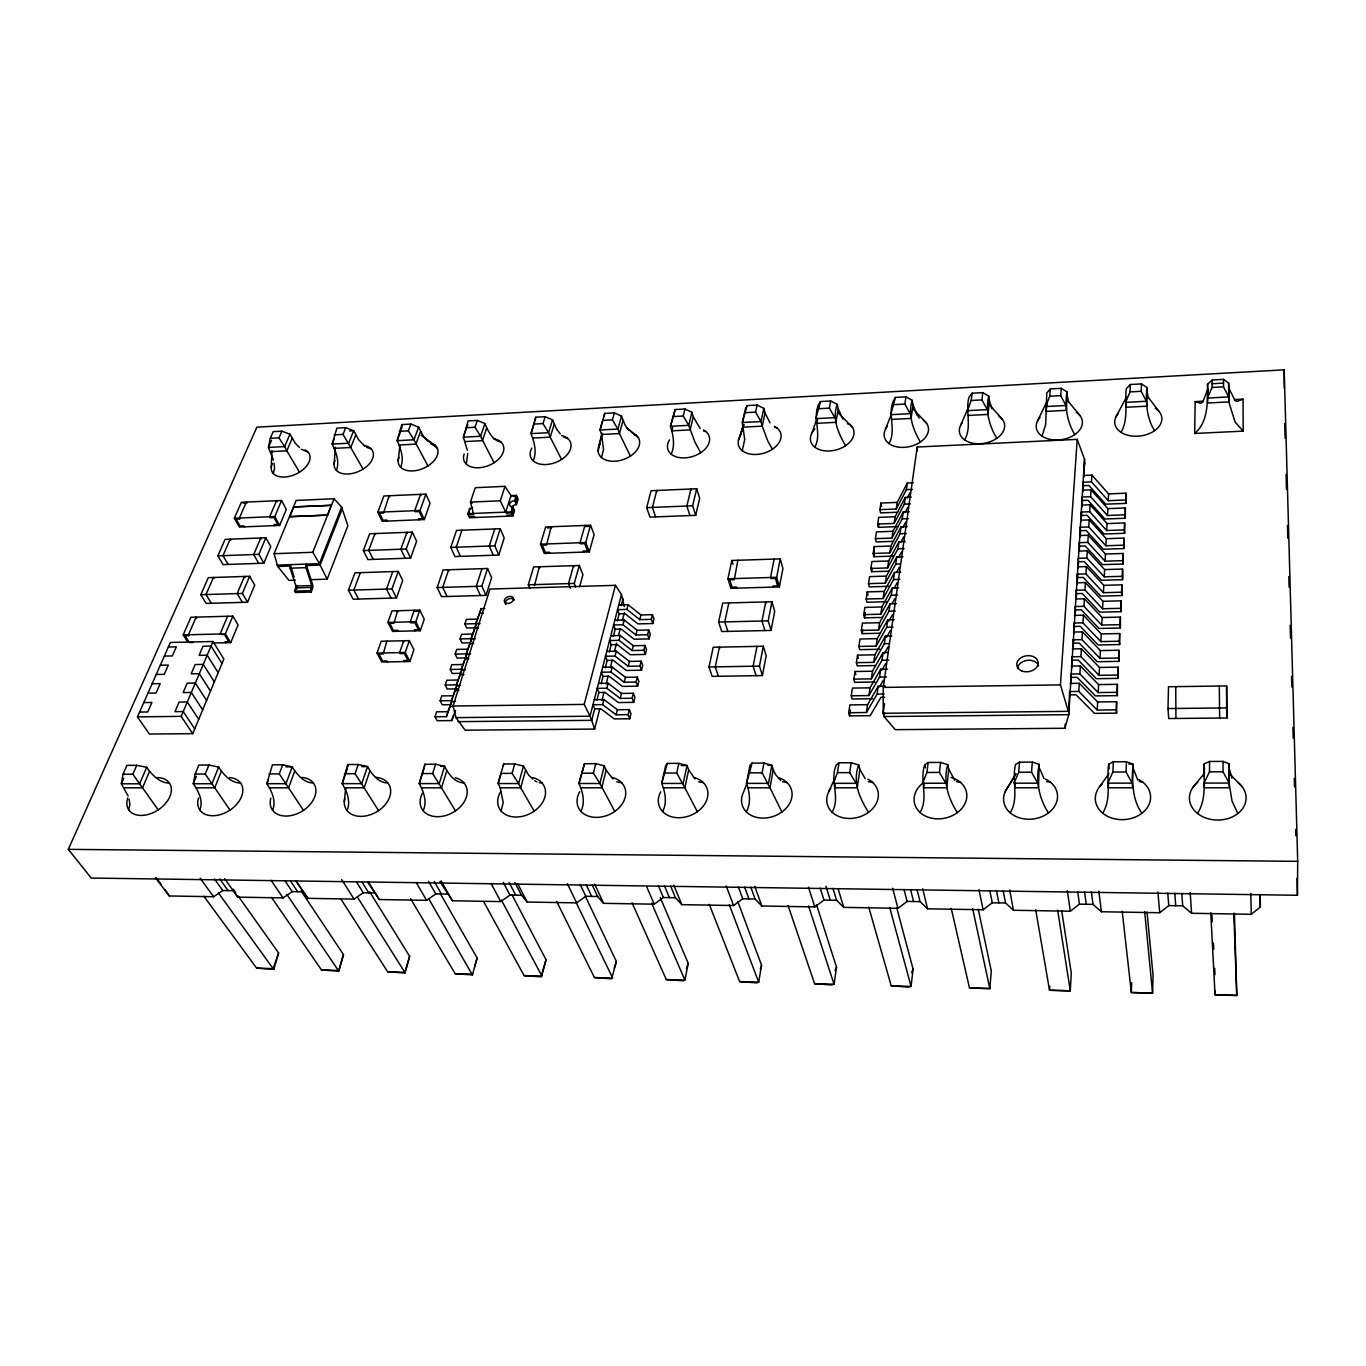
<?xml version="1.0" encoding="UTF-8"?>
<svg xmlns="http://www.w3.org/2000/svg" width="1366" height="1366" viewBox="0 0 1366 1366"><rect width="100%" height="100%" fill="white"/><g stroke="black" fill="none" stroke-linecap="round" stroke-linejoin="round"><path stroke-width="1.5" d="M1237.818 813.555L1232.03 801.057L1229.093 783.06L1223.031 771.807L1223.048 761.408L1209.576 761.46L1204.214 763.85C1203.395 780.225 1207.032 798.803 1197.487 813.419M1195.148 401.621L1200.492 403.26L1202.712 402.287L1207.749 389.19L1207.629 403.004L1228.802 401.911L1228.649 396.925L1223.526 386.851L1223.526 379.389L1212.12 380.021L1207.544 384.222C1207.476 400.716 1208.688 421.77 1194.687 433.466L1195.148 401.621L1203.463 401.194M1219.292 686.039L1219.65 718.055M1083.989 476.888L1084.536 459.266L1077.211 439.357L917.201 447.024L883.29 687.405L883.17 713.291L883.956 716.535L895.328 729.666L1064.934 728.266L1068.758 714.674L1069.595 691.538L1078.798 691.418L1097.24 710.064L1116.261 709.859L1116.585 713.154L1094.456 713.376L1076.032 694.799L1070.022 694.884M1215.057 990.828L1215.04 994.858L1236.776 995.455L1234.42 913.598M1223.048 761.408L1229.076 763.765L1229.093 783.06L1204.044 783.077L1209.508 771.841L1209.576 761.46M1223.526 379.389L1228.632 383.061L1228.649 396.925L1207.424 398.052L1212.069 387.466L1212.12 380.021M1297.444 895.276L1297.7 861.348L1284.211 369.844L256.876 427.182L68.3 849.345L91.266 878.048L1297.444 895.276L1296.983 878.27M1229.076 763.765L1229.263 787.789L1204.3 787.789L1204.334 782.957M1204.214 763.85L1204.419 773.361L1193.321 786.782M1167.998 708.544L1168.511 686.739L1226.617 685.937L1226.975 717.987L1168.715 718.533L1167.998 708.544L1226.617 707.912L1226.975 717.987M1131.697 982.598L1131.338 992.519L1152.58 993.116L1153.058 975.187L1147.047 912.147M424.724 766.394L424.792 764.277L435.566 764.243L444.616 766.326C448.355 773.788 454.724 782.872 463.945 782.838M1121.042 432.322C1128.692 419.089 1124.628 403.055 1126.284 388.644L1130.348 384.512L1141.498 383.897L1146.911 387.517C1145.647 402.082 1146.552 418.03 1154.56 430.683M1141.942 813.231C1131.594 798.973 1132.414 780.754 1132.892 764.072L1126.455 761.767L1113.341 761.801L1108.68 764.157C1106.187 780.208 1111.975 798.495 1102.635 813.094M1126.199 403.807L1126.045 407.256L1146.74 406.18L1146.911 387.517M271.271 467.274L271.954 450.643M1108.526 783.025L1108.304 787.789L1132.636 787.789L1132.175 783.128L1126.045 772.012L1126.455 761.767M1130.348 384.512L1130.006 391.905L1125.635 402.355L1146.398 401.262L1141.208 391.291L1141.498 383.897M1116.585 713.154L1116.62 701.731L1097.666 701.953L1079.294 683.307L1070.107 683.427M1117.371 695.635L1117.047 692.323L1098.162 692.579L1079.857 673.899L1070.722 674.053L1071.149 677.399L1077.108 677.314L1095.395 695.909L1117.371 695.635L1117.405 684.332L1098.588 684.588L1080.352 665.908L1071.234 666.062M1118.139 678.373L1117.815 675.043L1099.067 675.333L1080.916 656.636L1071.832 656.807L1072.242 660.171L1078.167 660.068L1096.317 678.697L1118.139 678.373L1118.173 667.154L1099.493 667.462L1081.394 648.765L1072.327 648.935M1118.908 661.349L1118.583 658.019L1099.972 658.344L1081.94 639.63L1072.925 639.817L1073.335 643.198L1079.208 643.079L1097.222 661.707L1118.908 661.349L1118.925 650.233L1100.381 650.575L1082.418 631.86L1073.42 632.048M1119.659 644.547L1119.335 641.217L1100.842 641.593L1082.948 622.862L1074 623.067L1074.41 626.448L1080.25 626.311L1098.127 644.974L1119.659 644.547L1119.676 633.551L1101.252 633.926L1083.426 615.195L1074.496 615.4M1120.393 628.001L1120.069 624.655L1101.713 625.065L1083.955 606.316L1075.059 606.538L1075.469 609.936L1081.257 609.799L1098.998 628.462L1120.393 628.001L1120.41 617.091L1102.106 617.517L1084.416 598.769L1075.537 598.991M1121.145 600.852L1120.803 608.314L1102.567 608.758L1084.946 590.01L1076.101 590.249L1076.51 593.647L1082.265 593.493L1099.886 612.173L1121.127 611.661L1121.145 600.852L1102.96 601.313L1085.389 582.548L1076.579 582.804M1121.862 584.836L1121.537 592.212L1103.421 592.69L1085.919 573.925L1077.142 574.181L1077.535 577.596L1083.255 577.425L1100.74 596.122L1121.845 595.559L1121.862 584.836L1103.813 585.348L1086.363 566.566L1077.62 566.839M1078.15 568.119L1078.559 561.75L1084.228 561.58L1101.594 580.277L1122.545 579.679L1122.562 569.059L1104.633 569.588L1087.319 550.805L1078.628 551.096M1079.294 550.31L1079.55 546.127L1085.202 545.939L1102.43 564.636L1123.245 564.004L1123.262 553.469L1105.453 554.033L1088.258 535.25L1079.618 535.557M1080.147 536.906L1080.54 530.708L1086.158 530.503L1103.25 549.217L1123.945 548.551L1123.962 538.102L1106.255 538.699L1089.197 519.917L1080.608 520.224M1124.645 522.939L1124.32 529.906L1106.682 530.52L1089.692 511.738L1081.138 512.062L1081.513 515.494L1087.08 515.289L1104.07 534.004L1124.628 533.286L1124.645 522.939L1107.058 523.571L1090.102 504.788L1081.582 505.113M1082.094 506.53L1082.487 500.485L1088.019 500.28L1104.872 518.995L1125.294 518.243L1125.311 507.964L1107.843 508.63L1091.007 489.848L1082.538 490.189M1083.05 491.64L1083.426 485.681L1088.924 485.459L1105.675 504.174L1125.96 503.388L1125.977 493.194L1108.611 493.894L1091.895 475.112L1083.494 475.47M1128.862 764.089L1132.892 764.072L1132.175 783.128L1107.792 783.145L1112.88 772.046L1113.341 761.801M1116.261 709.859L1116.62 701.731M1117.047 692.323L1117.405 684.332M1117.815 675.043L1118.173 667.154M1118.583 658.019L1118.925 650.233M1119.335 641.217L1119.676 633.551M1120.069 624.655L1120.41 617.091M1122.545 579.679L1122.562 569.059M1123.245 564.004L1123.262 553.469M1123.945 548.551L1123.962 538.102M1125.294 518.243L1125.311 507.964M1125.96 503.388L1125.977 493.194M1097.24 710.064L1097.666 701.953M1098.162 692.579L1098.588 684.588M1099.067 675.333L1099.493 667.462M1099.972 658.344L1100.381 650.575M1100.842 641.593L1101.252 633.926M1101.713 625.065L1102.106 617.517M1102.567 608.758L1102.96 601.313M1103.421 592.69L1103.813 585.348M1122.237 576.315L1104.257 576.828L1104.633 569.588M1122.954 560.641L1105.077 561.187L1105.453 554.033M1123.637 545.171L1105.879 545.751L1106.255 538.699M1106.682 530.52L1107.058 523.571M1125.003 514.845L1107.485 515.494L1107.843 508.63M1125.669 499.99L1108.253 500.673L1108.611 493.894M1204.453 768.58L1203.463 775.956M1078.798 691.418L1079.294 683.307M1079.857 673.899L1080.352 665.908M1080.916 656.636L1081.394 648.765M1081.94 639.63L1082.418 631.86M1082.948 622.862L1083.426 615.195M1083.955 606.316L1084.416 598.769M1084.946 590.01L1085.389 582.548M1085.919 573.925L1086.363 566.566M1104.257 576.828L1086.875 558.062L1087.319 550.805M1105.077 561.187L1087.831 542.404L1088.258 535.25M1105.879 545.751L1088.77 526.969L1089.197 519.917M1089.692 511.738L1090.102 504.788M1107.485 515.494L1090.597 496.712L1091.007 489.848M1108.253 500.673L1091.485 481.891L1091.895 475.112M1049.771 986.32L1049.515 990.248L1070.278 990.828L1071.285 973.121L1061.689 910.729M1084.536 459.266L1068.758 714.674L883.956 716.535L884.502 712.676M1070.79 683.034L1071.149 677.399M1071.781 667.581L1072.242 660.171M1072.976 648.662L1073.591 639.305M1073.949 633.636L1074.41 626.448M1075.127 615.246L1075.469 609.936M1076.169 598.889L1076.51 593.647M1077.091 584.494L1077.774 573.925M1081.121 521.624L1081.735 512.028M1064.934 728.266L1065.207 724.031M884.519 703.627L883.17 713.291L1068.314 711.345L1060.443 684.895L1077.211 439.357M1010.174 812.787C1019.309 798.188 1011.472 780.225 1015.57 764.465L1019.548 762.143L1032.337 762.091L1039.167 764.379C1035.599 781.062 1039.082 798.786 1048.507 812.924M1042.019 436.147L1045.656 424.484L1046.783 392.981L1050.334 388.917L1061.262 388.32L1066.966 391.871C1064.609 406.368 1067.017 422.026 1074.803 434.559M1015.177 783.094L1014.784 787.789L1038.484 787.789L1039.167 764.379M1037.375 421.291L1047.073 401.194L1046.236 411.388L1066.487 410.346L1066.966 391.871M334.107 464.167L335.387 447.331M1019.548 762.143L1018.712 772.251L1013.999 783.196L1037.767 783.179L1031.552 772.234L1032.337 762.091M1050.334 388.917L1049.737 396.242L1045.639 406.556L1065.941 405.497L1060.699 395.645L1061.262 388.32M344.3 801.688L345.718 787.584M398.172 460.991L399.879 445.675M920.035 812.48C928.948 797.846 919.198 780.276 924.799 764.755L928.146 762.467L940.593 762.433L947.799 764.687C942.779 781.352 948.226 798.581 957.395 812.599M964.669 439.903C972.148 426.738 965.147 411.149 968.972 397.216L972.08 393.22L982.752 392.64L988.728 396.14C985.347 410.551 989.172 425.919 996.77 438.349M924.167 783.145L923.604 787.806L946.723 787.789L948.772 769.246L947.799 764.687M968.135 415.452L987.96 414.427L989.445 400.938L988.728 396.14M928.146 762.467L926.951 772.456L922.579 783.264L945.75 783.247L939.449 772.422L940.593 762.433M972.08 393.22L971.209 400.477L967.35 410.671L987.225 409.629L981.932 399.897L982.752 392.64M896.796 907.98L913.069 969.092L911.071 986.389L908.27 987.106L891.213 985.825L868.725 907.041M816.492 904.651L836.521 967.145L834.063 984.237L831.723 984.971L814.614 983.691L788.097 905.692M878.27 686.193L867.564 704.668L849.891 704.89L848.679 712.711L866.42 712.523L877.126 694.082L878.27 686.193L885.236 686.091M880.694 669.255L870.04 687.832L852.469 688.071L851.274 695.806L868.896 695.567L879.567 677.041L880.694 669.255L887.61 669.135M883.085 652.555L872.464 671.218L855.014 671.509L853.835 679.124L871.354 678.851L881.975 660.239L883.085 652.555L888.242 652.453M885.441 636.078L874.872 654.826L857.524 655.151L856.38 662.664L873.762 662.356L884.348 643.659L885.441 636.078L891.844 635.941M887.763 619.84L877.245 638.656L860.017 639.015L858.873 646.442L876.152 646.084L886.705 627.301L887.763 619.84L894.132 619.686M890.069 603.806L879.567 622.708L862.458 623.101L861.331 630.426L878.509 630.033L889.01 611.183L890.069 603.806L896.386 603.635M892.322 587.995L881.89 606.965L864.866 607.392L863.756 614.615L880.814 614.205L891.281 595.269L892.322 587.995L898.606 587.824M894.559 572.405L884.161 591.427L867.256 591.905L866.164 599.025L883.119 598.581L893.535 579.577L894.559 572.405L900.809 572.2M896.762 557.004L886.397 576.111L869.613 576.606L868.52 583.641L885.373 583.162L895.755 564.09L896.762 557.004L902.96 556.799M898.948 541.824L888.617 560.982L871.918 561.511L870.859 568.461L887.61 567.932L897.94 548.808L898.948 541.824L905.112 541.602M901.099 526.832L890.803 546.041L874.223 546.622L873.164 553.469L889.795 552.923L900.109 533.73L901.099 526.832L907.212 526.61M893.518 541.329L876.169 541.926L875.435 538.665L891.981 538.084L902.243 518.841L903.216 512.028L909.295 511.806M897.564 526.61L878.406 527.327L877.689 524.066L894.115 523.451L904.343 504.156L905.299 497.429L911.344 497.19M897.547 512.25L880.609 512.899L879.909 509.638L896.233 509.006L906.409 489.643L907.365 483.018L913.376 482.761M832.116 812.172C840.79 797.488 829.23 780.345 836.282 765.045L839.014 762.791L851.155 762.74L858.719 764.977C852.316 781.625 859.59 798.359 868.571 812.309M866.42 712.523L867.564 704.668M868.896 695.567L870.04 687.832M871.354 678.851L872.464 671.218M873.762 662.356L874.872 654.826M876.152 646.084L877.245 638.656M878.509 630.033L879.567 622.708M880.814 614.205L881.89 606.965M883.119 598.581L884.161 591.427M885.373 583.162L886.397 576.111M887.61 567.932L888.617 560.982M889.795 552.923L890.803 546.041M891.981 538.084L892.971 531.306L903.216 512.028M894.115 523.451L895.106 516.758L905.299 497.429M896.233 509.006L897.206 502.398L907.365 483.018M888.976 443.574C897.342 429.18 885.458 411.132 895.464 397.438L905.931 396.857L912.164 400.306C907.792 414.632 912.966 429.709 920.394 442.055M835.189 784.75L834.711 787.806L857.25 787.806L859.914 769.485L858.719 764.977M891.708 419.413L911.105 418.406L913.051 405.036L912.164 400.306M839.014 762.791L837.478 772.661L833.431 783.333L856.038 783.316L849.686 772.627L851.155 762.74M895.464 397.438L890.752 414.701L910.2 413.676L904.855 404.063L905.931 396.857M875.435 538.665L876.477 531.903L892.971 531.306M877.689 524.066L878.714 517.39L895.106 516.758M879.909 509.638L880.916 503.047L897.206 502.398M884.741 697.258L880.95 697.309L870.193 715.682L849.515 715.886L850.42 710.013M880.131 633.243L862.117 633.636L862.68 629.982M882.436 617.415L864.541 617.842L865.361 612.429M889.181 571.159L871.61 571.705L872.14 568.222M893.313 556.082L873.899 556.713L874.223 546.622M878.406 527.327L878.919 523.981M737.742 901.372L761.579 965.25L758.693 982.137L756.781 982.871L739.655 981.608L709.278 904.377M169.401 783.077C159.617 783.094 151.899 774.812 146.708 767.299L136.72 765.319L126.901 765.353L123.025 774.215L121.352 783.811L128.131 796.036M1083.853 468.64L1084.894 462.715M535.096 420.848L535.728 417.211L545.154 416.698L552.53 419.891L556.662 429.248L560.265 433.825M814.836 447.177C822.742 432.749 810.516 415.452 820.488 401.553L830.716 400.989L837.204 404.387C831.894 418.611 838.348 433.432 845.605 445.692M781.898 812.002L769.997 787.806L773.258 769.707L771.824 765.267L763.935 763.065L752.085 763.099L749.934 765.336L746.502 783.384C749.763 792.331 751.112 803.225 746.331 811.882M817.517 419.977L816.885 423.306L835.89 422.316L838.263 409.066L837.204 404.387M748.005 787.806L769.997 787.806L762.126 772.815L763.935 763.065M820.488 401.553L815.758 418.645L834.797 417.654L829.401 408.127L830.716 400.989M767.846 765.267L771.824 765.267L768.546 783.367L746.502 783.384L752.085 763.099M762.399 675.572L766.189 655.748L763.304 646.238L713.223 647.262L709.005 666.984L712.181 676.375L762.399 675.572L759.462 666.096L763.304 646.238M771.056 630.426L774.71 611.336L771.927 601.757L722.716 603.072L718.636 622.059L721.709 631.536L771.056 630.426L768.221 620.864L771.927 601.757M779.388 586.919L782.923 568.512L780.242 558.882L731.852 560.47L727.924 578.774L730.895 588.319L779.388 586.919L776.656 577.306L780.242 558.882M240.57 783.008C230.922 783.042 223.495 774.59 218.645 767.077L208.878 765.045L198.838 765.097L195.167 774.061L193.289 783.76C198.446 791.034 203.585 801.108 199.812 810.021M299.444 447.467L295.21 443.13L289.951 434.2L281.857 431.178L273.166 431.656L270.246 438.315L268.453 447.433L273.439 460.069M757.003 646.374L753.11 666.198L756.081 675.675M774.146 559.087L770.526 577.494L770.851 578.569L775.444 578.433L777.561 585.894L772.985 586.031L773.293 587.09M660.256 897.53L688.242 963.389L684.912 980.088L683.427 980.822L666.284 979.576L632.031 902.704M728.829 602.901L724.8 621.906L727.839 631.399M737.862 560.282L734.31 579.662L729.768 579.799L732.074 587.209L736.598 587.09L736.923 588.148M364.551 445.965L358.66 439.75L353.674 430.717L345.752 427.66L336.873 428.156L332.143 444.087C336.053 451.958 339.844 461.776 336.36 470.399M697.343 811.711L684.861 787.806L688.686 769.946L687.047 765.541L678.834 763.372L667.274 763.406L665.669 765.609L661.69 783.435C665.327 792.126 667.257 802.935 662.63 811.592M772.388 449.243L767.914 441.303L762.228 426.141L765.045 412.993L763.816 408.383L757.088 405.036L747.065 405.6L745.273 409.39L742.336 422.504L744.709 439.579L742.25 450.712M313.36 782.957C303.833 782.991 296.746 774.351 292.239 766.838L282.711 764.789L272.432 764.823L266.865 783.708C271.851 791.187 276.478 801.415 272.568 810.26M763.816 408.383L760.982 421.531L762.228 426.141L743.633 427.114M663.415 787.806L684.861 787.806L676.733 773.002L678.834 763.372M747.065 405.6L742.336 422.504L760.982 421.531L755.552 412.122L757.088 405.036M598.12 451.104L602.082 433.227M681.207 765.558L687.047 765.541L683.188 783.435L661.69 783.435L667.274 763.406M585.416 896.352L616.408 961.562L611.609 978.824L594.449 977.561L556.662 901.458M238.196 896.062L278.613 952.973L273.832 969.365L256.637 968.153L203.893 896.267M427.285 440.791L423.358 436.317L418.645 427.182L410.893 424.075L401.843 424.57L397.113 440.672C400.853 448.714 404.302 458.652 400.682 467.292M695.687 515.324L699.682 498.3L696.694 488.755L651.07 490.718L646.699 507.657L649.96 517.116L695.687 515.324L692.647 505.779L696.694 488.755M387.79 782.906C378.416 782.94 371.672 774.078 367.539 766.582L358.234 764.516L347.732 764.55L342.166 783.657C346.93 791.341 351.062 801.722 346.998 810.516M629.76 718.772L628.138 714.674L616.134 714.811L602.662 704.634L592.946 704.736L594.671 708.869L600.852 708.8L614.307 718.926L629.76 718.772L630.99 713.701L629.367 709.603L617.398 709.739L603.943 699.563L594.261 699.682M633.722 702.363L632.116 698.265L620.215 698.419L606.828 688.225L597.181 688.362L598.889 692.511L605.018 692.408L618.371 702.551L633.722 702.363L634.934 697.36L633.346 693.262L621.445 693.416L608.109 683.222L598.479 683.376M637.649 686.176L636.061 682.061L624.228 682.249L610.961 672.055L601.364 672.209L603.038 676.358L609.151 676.255L622.384 686.415L637.649 686.176L638.844 681.241L637.273 677.126L625.457 677.314L612.207 667.103L602.645 667.274M641.525 670.211L639.954 666.079L628.189 666.284L615.024 656.073L605.497 656.261L607.153 660.427L613.214 660.307L626.345 670.467L641.525 670.211L642.703 665.327L641.149 661.195L629.402 661.417L616.271 651.206L606.76 651.394M645.35 654.451L643.796 650.301L632.099 650.54L619.037 640.33L609.56 640.534L611.2 644.701L617.227 644.564L630.255 654.741L645.35 654.451L646.511 649.635L644.974 645.486L633.295 645.742L620.266 635.514L610.807 635.736M649.106 638.878L647.586 634.729L635.958 635.002L622.998 624.774L613.59 624.996L615.195 629.18L621.188 629.043L634.114 639.203L649.106 638.878L650.267 634.131L648.748 629.982L637.137 630.255L624.211 620.027L614.802 620.266M652.828 623.528L651.326 619.361L639.766 619.652L626.909 609.424L617.552 609.663L619.139 613.863L625.099 613.71L637.922 623.886L652.828 623.528L653.972 618.832L652.47 614.683L640.927 614.973L628.104 604.745L618.764 604.984M628.138 714.674L629.367 709.603M632.116 698.265L633.346 693.262M636.061 682.061L637.273 677.126M639.954 666.079L641.149 661.195M643.796 650.301L644.974 645.486M647.586 634.729L648.748 629.982M651.326 619.361L652.47 614.683M500.946 442.038C492.341 440.433 488.004 430.871 484.913 423.58L477.349 420.421L468.111 420.933L463.398 437.188L467.343 450.251M580.909 811.319C585.382 802.645 582.889 791.904 578.928 783.503L584.494 763.714L595.781 763.662L604.284 765.814L599.913 783.486L614.785 811.438M671.133 454.161C675.282 445.47 673.267 435.088 670.433 426.294L675.163 409.544L684.981 409.015L691.93 412.31L688.703 425.338L694.901 442.072L700.656 452.727M580.84 787.806L601.774 787.806L606.145 770.151L604.284 765.814M672.704 427.575L671.884 430.836L690.103 429.88L693.313 416.852L691.93 412.31M616.134 714.811L617.398 709.739M620.215 698.419L621.445 693.416M624.228 682.249L625.457 677.314M628.189 666.284L629.402 661.417M632.099 650.54L633.295 645.742M635.958 635.002L637.137 630.255M639.766 619.652L640.927 614.973M300.964 890.752L343.481 954.612L338.683 971.192L321.488 969.962L271.527 897.394M541.704 975.102L546.058 959.769L511.891 894.61M546.058 959.769L541.26 976.844L524.083 975.614L483.718 901.714M584.494 763.714L578.928 783.503L599.913 783.486L593.39 773.19L595.781 763.662M675.163 409.544L670.433 426.294L688.703 425.338L683.222 416.015L684.981 409.015M602.662 704.634L603.943 699.563M606.828 688.225L608.109 683.222M610.961 672.055L612.207 667.103M615.024 656.073L616.271 651.206M619.037 640.33L620.266 635.514M622.998 624.774L624.211 620.027M626.909 609.424L628.104 604.745M598.53 447.28L601.484 435.72M624.279 606.572L621.462 594.534L615.451 585.331L489.967 589.053L453.034 706.017L455.971 717.628L465.14 730.195L594.62 729.068L599.845 708.63M601.928 700.451L604.011 692.272M606.111 684.093L608.194 675.914M610.278 667.735L612.378 659.573M614.461 651.394L616.561 643.215M618.644 635.036L620.215 628.906M622.298 620.727L624.382 612.549M594.671 708.869L591.717 720.326L594.62 729.068M596.942 700.041L598.889 692.511M601.125 683.785L603.038 676.358M605.258 667.769L607.153 660.427M609.321 651.941L611.2 644.701M613.351 636.317L615.195 629.18M617.33 620.915L619.139 613.863M621.24 605.701L623.033 598.735M424.792 764.277L419.225 783.606C423.75 791.529 427.353 802.03 423.153 810.772M621.462 594.534L589.992 716.211L591.717 720.326L457.986 721.658M503.132 766.138L503.695 763.987L514.709 763.953L523.502 766.07L528.54 775.017L532.842 779.115M455.971 717.628L589.992 716.211L584.221 704.395L615.451 585.331M535.728 417.211L531.015 433.62C534.328 442.038 537.077 452.214 533.201 460.854M369.691 891.827L409.646 956.302L404.848 973.036L387.654 971.807L340.851 898.93M603.721 417.108L604.745 413.42L614.359 412.891L621.513 416.135L625.355 425.611L628.77 430.239M579.628 586.748L582.94 574.796L579.304 565.473L533.645 566.975L528.3 584.802L529.871 588.49M589.309 551.898L594.108 534.601L590.573 525.227L545.649 526.969L540.492 544.18L544.266 553.452L589.309 551.898L585.724 542.541L590.573 525.227M410.551 898.657L455.168 973.685L472.363 974.914L477.161 958.01L440.211 893.484M311.192 592.024L310.441 590.641L311.789 585.69L306.001 567.641A3.108 1.451 87 0 1 306.086 564.107L312.575 584.597A3.688 1.725 87.4 0 1 312.473 588.78L311.192 592.024L295.363 592.503L294.595 591.119L295.961 586.185L290.104 568.188A3.108 1.486 87 0 1 290.19 564.653M534.191 811.165L520.685 787.806L525.551 770.373M630.392 456.142L619.447 433.551L623.05 420.643M575.752 587.141L574.266 583.419L579.304 565.473M523.502 766.07L518.619 783.538L520.685 787.806L500.229 787.823L498.112 783.555L500.998 773.395L512.045 773.361L518.619 783.538L498.112 783.555L503.695 763.987M621.513 416.135L617.893 429.061L619.447 433.551L601.603 434.473L600.015 430L602.73 420.369L612.378 419.84L617.893 429.061L600.015 430L604.745 413.42M512.045 773.361L514.709 763.953M612.378 419.84L614.359 412.891M474.77 966.24L477.161 958.01M409.646 956.302L404.848 973.036M774.334 426.277A21.924 14.48 -15.9 0 1 776.793 445.538A21.924 14.48 -15.9 0 1 748.756 453.768A21.924 14.48 -15.9 0 1 740.03 436.352L743.497 424.894M455.493 810.892L441.491 787.823L446.836 770.578M561.546 459.471L550.225 437.154L554.203 424.348M552.53 419.891L548.534 432.698L550.225 437.154L532.74 438.059M455.476 701.492L451.753 701.526L447.963 711.686L436.625 711.823L435.037 716.757L437.086 720.719L451.736 720.565L453.29 715.63M514.06 509.774L512.404 514.965L506.974 515.187L507.401 516.211M516.006 503.576L517.629 498.436M472.721 507.486A4.337 2.817 -22.6 0 1 469.58 508.511L467.838 513.667L469.631 517.731L512.831 515.989L514.47 510.799L512.779 506.701A4.371 2.852 -21.7 0 1 509.689 503.764A4.371 2.852 -21.7 0 1 514.743 500.502L516.365 495.363L510.969 495.602L505.01 486.347L475.283 487.696L470.433 502.09L473.66 514.47L468.282 514.692L469.443 511.243M511.396 507.862A4.354 2.852 -21.8 0 1 516.433 504.6L518.055 499.461L516.365 495.363M421.531 787.823L441.491 787.823L432.629 773.549L435.566 764.243M534.516 422.675L531.015 433.62L548.534 432.698L542.985 423.597L545.154 416.698M435.037 716.757L446.392 716.638L447.963 711.686M453.017 695.755L441.747 695.909L440.176 700.775L451.463 700.638L456.825 685.561L460.513 685.493M458.003 680.029L446.784 680.217L445.248 685.015L456.466 684.844L461.828 669.784L465.499 669.716M462.92 664.508L451.77 664.713L450.251 669.46L461.418 669.255L466.762 654.212L470.399 654.143M467.787 649.174L456.705 649.413L455.185 654.092L466.284 653.87L471.629 638.844L475.248 638.759M472.585 634.046L461.554 634.302L460.069 638.929L471.116 638.69L476.427 623.664L480.047 623.579M477.315 619.105L466.352 619.379L464.884 623.955L475.863 623.681L481.174 608.673L484.759 608.587M512.831 515.989L511.123 511.891L512.779 506.701M446.392 716.638L451.753 701.526M451.463 700.638L456.825 685.561M456.466 684.844L461.828 669.784M461.418 669.255L466.762 654.212M466.284 653.87L471.629 638.844M471.116 638.69L476.427 623.664M475.863 623.681L481.174 608.673M513.206 507.725L511.55 512.916L506.12 513.138L500.332 500.81L505.01 486.347M515.17 501.527L516.792 496.387L513.189 496.541M486.023 595.371L491.623 577.664L487.56 568.495L443.13 569.946L437.171 587.551L441.491 596.652L486.023 595.371L481.891 586.202L487.56 568.495M498.778 555.04L504.191 537.948L500.263 528.727L456.517 530.418L450.763 547.425L454.946 556.56L498.778 555.04L494.799 545.837L500.263 528.727M505.693 512.113L510.969 495.602L511.396 496.626M424.109 768.307L419.225 783.606L439.237 783.589L444.616 766.326L440.637 766.343M740.03 436.352L743.821 424.484L738.443 440.279M481.976 568.666L476.273 586.373L480.422 595.525M494.765 528.932L489.25 546.024L493.28 555.228M343.481 954.612L338.683 971.192M614.171 968.272L616.408 961.562M461.947 530.196L456.227 547.22L460.393 556.372M409.885 661.486L413.915 649.635L409.339 640.637L381.234 641.252L377.05 653.085L381.78 662.032L409.885 661.486L405.275 652.504L409.339 640.637M420.318 630.75L424.245 619.191L419.789 610.141L391.991 610.892L387.91 622.418L392.537 631.416L420.318 630.75L415.827 621.718L419.789 610.141M484.913 423.58L480.576 436.283L494.065 462.75M378.587 810.619L364.141 787.823L369.947 770.783M465.26 441.56L482.403 440.672L486.723 427.968M344.642 787.823L364.141 787.823L355.058 773.702L358.234 764.516M467.821 424.502L463.398 437.188L480.576 436.283L474.992 427.268L477.349 420.421M812.053 432.698L816.748 419.174M278.613 952.973L273.115 968.614L273.832 969.365M347.442 768.546L342.166 783.657L361.717 783.64L367.539 766.582L361.717 766.599M386.834 641.132L383.197 653.972L378.98 654.058L382.651 661.007L386.851 660.939L387.381 661.929M396.499 597.949L402.697 580.465L398.223 571.415L354.972 572.832L348.432 590.232L353.145 599.196L396.499 597.949L391.974 588.917L398.223 571.415M410.62 558.096L416.613 541.209L412.293 532.125L369.674 533.764L363.356 550.583L367.915 559.582L410.62 558.096L406.231 549.03L412.293 532.125M424.28 519.575L430.068 503.234L425.885 494.116L383.897 495.978L377.784 512.233L382.19 521.283L424.28 519.575L420.045 510.474L425.885 494.116M686.432 968.46L688.242 963.389M392.793 571.603L386.493 589.087L391.052 598.103M418.645 427.182L413.949 439.784L427.917 465.96M303.44 810.362L288.567 787.823L294.817 770.97M399.111 444.992L415.913 444.121L420.574 431.536M360.351 572.661L353.845 590.061L358.541 599.042M269.512 787.823L288.567 787.823L279.279 773.873L282.711 764.789M401.211 429.897L397.113 440.672L413.949 439.784L408.349 430.853L410.893 424.075M268.282 779.969L266.865 783.708L285.972 783.691L292.239 766.838L285.921 766.855M451.736 720.565L455.561 710.491M760.299 968.665L761.579 965.25M310.202 579.696L327.174 579.167L347.852 525.773L341.637 507.093L334.107 498.761L296.183 500.434L274.105 553.691L277.776 566.497L288.977 580.379L295.346 580.174M341.637 507.093L319.405 563.646L327.174 579.167M342.354 508.511L320.156 565.063L306.855 565.507M885.578 428.975L890.956 415.264M747.509 782.052L743.685 791.819A25.783 20.131 -18.2 0 0 755.979 817.21A25.783 20.131 -18.2 0 0 789.394 803.874A25.783 20.131 -18.2 0 0 778.74 777.817M327.533 515.102L331.238 505.318L293.758 506.94L289.916 516.672L327.533 515.102L289.916 516.672M276.991 565.114L319.405 563.646L312.797 552.291L334.107 498.761M230 810.123L214.718 787.823L221.377 771.175M363.066 469.101L350.738 447.502L355.741 435.02M128.677 809.765L129.958 804.454L129.07 799.127M218.645 767.077L211.952 783.743L214.718 787.823L196.089 787.823M835.121 970.611L836.521 967.145M273.268 473.473L274.566 468.436L274.071 463.159M196.311 776.366L193.289 783.76L211.952 783.743L205.242 774.044L208.878 765.045M334.26 448.355L350.738 447.502L343.02 434.388L345.752 427.66M334.329 438.742L332.143 444.087L348.654 443.216L353.674 430.717L349.559 430.939M192.726 733.662L223.87 659.044L212.994 641.508L170.374 642.481L137.454 716.86L149.372 734.037L192.726 733.662L181.183 716.365L212.994 641.508M212.84 643.027L230.717 642.618L238.111 624.911L232.852 616.134L190.916 617.261L183.181 634.883L187.603 641.832M247.57 602.235L254.725 585.109L249.636 576.298L208.298 577.647L200.819 594.688L206.164 603.413L247.57 602.235L242.414 593.425L249.636 576.298M263.86 563.202L270.775 546.639L265.841 537.777L225.1 539.365L217.86 555.842L223.034 564.619L263.86 563.202L258.874 554.357L265.841 537.777M279.62 525.432L286.314 509.398L281.533 500.519L241.355 502.295L234.354 518.243L239.357 527.054L279.62 525.432L274.788 516.553L281.533 500.519M230.717 642.618L225.373 633.875L232.852 616.134M227.576 616.288L220.08 634.012L224.656 634.883L228.805 641.696L224.844 641.781L225.441 642.737M911.583 972.592L913.069 969.092M158.2 809.867L142.525 787.823L149.577 771.363M299.461 472.192L286.843 450.831L292.136 438.435M472.363 974.914L428.873 898.965M146.708 767.299L139.605 783.794L142.525 787.823L124.306 787.823M289.951 434.2L284.623 446.58L286.843 450.831L270.69 451.668M123.76 778.33L121.352 783.811L139.605 783.794L132.861 774.198L136.72 765.319M271.527 440.364L268.453 447.433L284.623 446.58L278.971 437.854L281.857 431.178M960.674 425.185L969.348 405.343M466.284 464.099L467.735 453.461M828.667 791.853L835.207 777.647M601.467 457.542L603.516 449.482L601.603 434.473M501.1 811.045L503.217 802.61L500.229 787.823M907.092 498.146L909.876 492.887M1115.732 417.33L1126.523 396.96M905.026 512.626L907.827 507.384M902.943 527.31L905.743 522.068M900.826 542.165L903.643 536.958M898.674 557.243L901.509 552.035M896.506 572.491L899.34 567.317M894.303 587.961L897.155 582.804M892.066 603.635L894.935 598.496M888.839 621.24L892.681 614.41M886.551 637.341L890.393 630.529M884.212 653.665L888.088 646.886M881.855 670.194L885.731 663.449M879.465 686.978L883.358 680.268M1005.017 791.956L1015.962 773.737L1008.142 786.816A27.081 21.429 -7.4 0 0 1015.621 816.339A27.081 21.429 -7.4 0 0 1053.101 808.45A27.081 21.429 -7.4 0 0 1045.297 778.996M1099.562 786.799L1108.97 773.549M1003.173 890.769L1005.513 902.994L1013.452 910.268L1070.346 911.224L1079.447 904.172L1093.022 904.377L1101.423 911.754L1159.717 912.727L1168.784 905.59L1182.7 905.812L1191.545 913.273L1251.29 914.281L1260.34 907.041L1260.169 894.576L1260.34 907.041M917.047 889.556L920.069 901.628L927.582 908.817L983.127 909.756L992.262 902.772L1005.513 902.994M832.97 888.361L836.624 900.296L843.744 907.383L897.974 908.305L907.126 901.423L920.069 901.628M750.839 887.183L755.108 898.999L761.835 906L814.819 906.904L823.971 900.092L836.624 900.296M670.604 886.056L675.453 897.735L681.805 904.651L733.593 905.521L742.745 898.794L755.108 898.999M592.212 884.929L597.608 896.489L603.601 903.336L654.212 904.19L663.381 897.53L675.453 897.735M514.897 882.556L521.505 895.276L527.156 902.038L576.623 902.875L585.809 896.301L597.608 896.489M439.92 881.497L452.402 900.775L500.776 901.594L509.962 895.089L521.505 895.276M367.693 882.248L379.287 899.528L426.602 900.331L435.788 893.91L447.075 894.098M296.029 881.224L307.76 898.333L354.05 899.101L363.236 892.766L374.284 892.937M224.622 878.645L237.786 897.138L283.069 897.906L292.256 891.622L303.064 891.793M155.417 877.672L169.282 895.976L213.608 896.728L222.795 890.53L233.364 890.683L237.786 897.138M1194.687 433.466L1243.248 431.127L1242.992 399.128L1237.442 401.331L1235.018 400.614L1228.785 388.046L1228.802 401.911M1212.086 383.726L1223.526 383.112M270.246 438.315L278.971 437.854M334.124 434.866L343.02 434.388M399.265 431.349L408.349 430.853M465.721 427.763L474.992 427.268M533.543 424.109L542.985 423.597M673.37 416.562L683.222 416.015M745.495 412.652L755.552 412.122M819.139 408.69L829.401 408.127M894.354 404.626L904.855 404.063M971.209 400.477L981.932 399.897M1049.737 396.242L1060.699 395.645M1130.006 391.905L1141.208 391.291M1212.069 387.466L1223.526 386.851M1234.676 399.572L1242.992 399.128M243.148 503.234L246.904 503.064L246.341 502.073L239.374 518.038L239.938 519.012L236.164 519.182L240.057 526.03L243.814 525.876L244.36 526.849M470.433 502.09L500.332 500.81M906.409 489.643L912.437 489.404M1091.485 481.891L1083.05 482.232L1083.426 485.681M234.354 518.243L274.788 516.553M377.784 512.233L420.045 510.474M467.838 513.667L511.123 511.891M646.699 507.657L692.647 505.779M469.187 516.724L474.548 516.502L475.009 517.526M904.343 504.156L910.405 503.9M1090.597 496.712L1082.111 497.053L1082.487 500.485M547.459 527.942L551.642 527.788L551.232 526.747L546.52 545.017L542.319 545.171L545.256 552.376L549.456 552.24L549.866 553.264M589.566 526.337L585.331 526.491L584.921 525.449L580.038 542.746L580.43 543.788L584.699 543.634L587.482 550.908L583.248 551.061L583.641 552.086M902.243 518.841L908.339 518.602M274.105 553.691L312.797 552.291M217.86 555.842L258.874 554.357M363.356 550.583L406.231 549.03M450.763 547.425L494.799 545.837M540.492 544.18L585.724 542.541M900.109 533.73L906.239 533.508M1088.77 526.969L1080.165 527.276L1080.54 530.708M277.776 566.497L290.958 566.053M290.104 568.188L306.001 567.641M897.94 548.808L904.121 548.603M1087.831 542.404L1079.174 542.695L1079.55 546.127M895.755 564.09L899.904 563.953M1086.875 558.062L1078.167 558.335L1078.559 561.75M295.927 586.031L311.755 585.553M295.876 587.892L311.704 587.414M294.595 591.119L310.441 590.641M200.819 594.688L242.414 593.425M348.432 590.232L391.974 588.917M437.171 587.551L481.891 586.202M528.3 584.802L574.266 583.419M727.924 578.774L776.656 577.306M893.535 579.577L899.784 579.389M888.925 586.321L869.288 586.885L868.52 583.641M891.281 595.269L897.582 595.098M418.901 611.2L414.718 611.302L414.222 610.295L410.227 621.854L410.739 622.862L414.923 622.759L418.423 629.777L414.24 629.88L414.752 630.887M886.688 601.74L866.915 602.252L866.164 599.025M479.722 613.266L483.325 613.18M387.91 622.418L415.827 621.718M889.01 611.183L895.345 611.012M183.181 634.883L225.373 633.875M476.905 627.745L466.779 627.984L464.884 623.955M718.636 622.059L768.221 620.864M474.958 628.309L478.578 628.223M193.323 642.498L189.396 642.583L185.11 635.822L189.037 635.736L188.44 634.763L196.141 617.125L196.738 618.098M886.705 627.301L893.074 627.165M168.377 647.006L176.334 646.818L172.338 655.919L164.347 656.09M470.126 642.771L461.981 642.959L460.069 638.929M470.126 643.54L473.763 643.471M377.05 653.085L405.275 652.504M884.348 643.659L889.488 643.557M879.806 649.243L859.658 649.653L858.873 646.442M467.377 657.917L457.132 658.105L455.185 654.092M465.243 658.975L468.897 658.907M160.3 665.242L168.308 665.088L164.262 674.326L156.219 674.462M881.975 660.239L888.873 660.102M709.005 666.984L759.462 666.096M875.435 665.549L857.182 665.874L856.38 662.664M460.444 673.318L452.214 673.472L450.251 669.46M460.291 674.616L463.962 674.548M152.104 683.751L160.163 683.632L156.048 693.006L147.955 693.125M879.567 677.041L886.517 676.938M875.077 682.01L854.655 682.317L853.835 679.124M457.593 688.857L447.228 689.01L445.248 685.015M455.271 690.445L458.976 690.393M883.29 687.405L1060.443 684.895M143.772 702.568L151.899 702.448L147.716 711.976L139.571 712.079M877.126 694.082L884.126 693.996M872.652 698.726L852.111 698.982L851.274 695.806M450.524 704.668L442.191 704.771L440.176 700.775M453.034 706.017L584.221 704.395M450.182 706.495L453.905 706.444M137.454 716.86L181.183 716.365M123.025 774.215L132.861 774.198M195.167 774.061L205.242 774.044M268.982 773.907L279.279 773.873M344.505 773.737L355.058 773.702M421.821 773.566L432.629 773.549M582.07 773.207L593.39 773.19M665.122 773.036L676.733 773.002M750.241 772.849L762.126 772.815M837.478 772.661L849.686 772.627M926.951 772.456L939.449 772.422M1018.712 772.251L1031.552 772.234M1112.88 772.046L1126.045 772.012M1209.508 771.841L1223.031 771.807M787.021 782.581L782.496 781.728M703.353 782.65L698.658 781.813M621.667 782.718L616.817 781.881M539.297 782.769L541.892 782.786M1142.966 782.308L1139.21 781.403M1050.625 782.376L1046.663 781.489M960.571 782.445L956.422 781.574M872.737 782.513L868.383 781.659M68.3 849.345L1297.7 861.348M256.637 968.153L273.115 968.614L218.577 893.125M321.488 969.962L338.307 970.441L286.928 894.525M387.654 971.807L404.797 972.285L357.636 897.445M455.168 973.685L472.67 974.18M524.083 975.614L541.96 976.109L501.442 900.177M594.449 977.561L612.685 978.073L575.786 901.765M666.284 979.576L684.912 980.088L651.599 903.028M739.655 981.608L758.693 982.137L729.273 904.719M814.614 983.691L834.063 984.237L808.552 906.034M891.213 985.825L911.071 986.389L889.659 907.383M951.248 908.407L969.484 988.011L989.804 988.574L991.306 971.089L978.295 909.346M307.931 451.992L301.305 449.26M371.023 448.731L366.515 447.348M435.344 445.418L430.939 444.001M567.846 438.588L563.646 437.12M969.484 988.011L989.804 988.574L972.677 908.766M633.961 434.712L636.095 435.071M703.644 431.11L705.744 431.468M774.778 427.438L776.81 427.814M847.381 423.682L849.362 424.058A22.198 14.753 -14.2 0 1 847.074 444.633A22.198 14.753 -14.2 0 1 817.517 448.816A22.198 14.753 -14.2 0 1 814.887 428.941M534.772 780.771L536.889 781.95M1243.248 431.127L1235.103 422.111L1228.717 401.587M421.138 435.225L432.202 443.335A20.9 13.062 -23 0 1 434.303 460.444A20.9 13.062 -23 0 1 409.459 470.86A20.9 13.062 -23 0 1 398.94 457.286M425.321 438.554L437.325 448.253M638.52 437.957L627.062 427.934L632.526 432.937A21.446 13.916 -19.1 0 1 635.6 451.702A21.446 13.916 -19.1 0 1 607.99 460.684A21.446 13.916 -19.1 0 1 600.323 443.421M837.682 412.361L852.264 427.029M612.975 779.013L606.145 770.151M1229.246 773.31L1242.223 786.765M912.573 408.366L926.524 423.238M780.652 780.515L775.512 774.522L773.258 769.707M695.021 778.893L688.686 769.946M989.069 404.285L1002.354 419.345M1067.239 400.118L1079.806 415.401M1147.133 395.867L1158.931 411.337M954.8 780.327L948.772 769.246M865.19 778.671L859.914 769.485M156.39 878.048L161.393 884.656M700.109 428.497L693.313 416.852M200.204 878.304L213.608 896.728M214.411 878.867L222.795 890.53M219.738 878.936L228.071 890.598M233.296 889.181L235.737 892.63M271.083 880.302L283.069 897.906M285.17 881.07L292.256 891.622M290.599 881.155L297.651 891.708M296.029 880.66L307.76 898.333M194.74 728.863L183.232 711.549L175.002 711.652L179.083 702.09L187.296 701.97L198.719 719.319M202.663 709.859L191.325 692.477L183.146 692.596L187.193 683.188L195.338 683.051L206.59 700.451M165.132 889.607L169.282 895.976M770.014 422.845L765.045 412.993M210.484 691.128L199.316 673.694L191.189 673.831L195.167 664.559L203.261 664.405L214.342 681.873M341.654 879.533L354.05 899.101M218.167 672.687L207.171 655.202L199.094 655.373L203.005 646.238L211.064 646.05L221.975 663.569M356.577 882.095L363.236 892.766M362.127 882.163L368.752 892.852M368.291 881.685L379.287 899.528M915.92 412.703L919.216 418.064M211.303 603.277L205.993 594.534L213.438 577.476L214.018 578.45M1043.948 778.432L1039.885 769.007M1137.827 780.123L1133.336 768.768M842.856 419.038L838.263 409.066M242.38 602.372L237.189 593.595L244.429 576.469L245.009 577.442M416.101 882.351L426.602 900.331M228.105 564.448L222.965 555.655L230.154 539.16L230.717 540.151M428.548 881.343L435.788 893.91M434.234 881.412L441.423 893.996M258.737 563.373L253.717 554.545L260.718 537.982L261.282 538.972M441.15 880.916L452.402 900.775M274.566 525.637L274.037 524.646L277.827 524.493L274.054 517.594L270.246 517.748L269.7 516.758L276.495 500.741L277.025 501.732M917.235 415.144L913.051 405.036M491.06 883.426L500.776 901.594M293.758 506.94L331.238 505.318M503.269 882.385L509.962 895.089M509.091 882.47L515.716 895.191M517.731 883.802L527.156 902.038M404.251 661.605L403.738 660.598L407.973 660.529L404.37 653.529L400.136 653.614L399.606 652.624L403.704 640.756L404.216 641.764M398.069 631.28L397.557 630.289L393.408 630.375L389.822 623.391L393.989 623.289L397.54 610.739L398.052 611.746M373.225 559.394L368.683 550.396L374.967 533.56L375.479 534.567M991.989 408.707L989.445 400.938M387.432 521.061L386.937 520.07L383.009 520.224L379.577 513.189L383.522 513.018L389.122 495.756L389.6 496.763M405.258 558.284L400.853 549.234L406.931 532.33L407.409 533.338M567.368 883.734L576.623 902.875M580.328 884.758L585.809 896.301M586.27 884.844L591.7 896.403M447.024 596.481L442.721 587.38L448.646 569.759L449.124 570.783M418.986 519.78L418.508 518.773L422.487 518.619L419.174 511.533L415.196 511.704L414.718 510.696L420.608 494.355L421.07 495.363M594.671 884.126L603.601 903.336M469.58 508.511L470.024 509.518M471.646 502.346L472.09 503.354M1231.978 778.176L1229.246 768.512M646.699 886.773L654.212 904.19M534.447 585.655L539.331 566.788L539.758 567.829M658.446 885.868L663.381 897.53M664.525 885.971L669.408 897.633M673.814 885.236L681.805 904.651M514.743 500.502L516.433 504.6M570.356 588.251L568.495 583.589L573.549 565.661L573.959 566.702M726.217 885.971L733.593 905.521M738.391 887.012L742.745 898.794M744.607 887.097L748.927 898.896M754.8 886.38L761.835 906M655.629 516.894L652.419 507.435L656.739 490.479L657.097 491.538M718.414 676.29L715.272 666.864L719.455 647.125L719.797 648.184M689.932 515.545L686.876 506.018L690.957 488.994L691.298 490.07M808.45 887.132L814.819 906.904M290.941 566.975L294.168 577.05M820.232 888.173L823.971 900.092M825.969 886.278L830.289 900.194M731.852 560.47L733.03 564.295M838.331 889.522L843.744 907.383M764.84 630.563L761.989 621.018L765.745 601.911L766.053 602.987M892.664 888.31L897.974 908.305M848.679 712.711L849.515 715.886M904.002 889.368L907.126 901.423M855.014 671.509L855.833 674.702M910.524 889.454L913.581 901.526M857.524 655.151L858.326 658.361M922.665 888.737L927.582 908.817M861.331 630.426L862.117 633.636M863.756 614.615L864.541 617.842M818.268 405.429L819.019 408.519M867.256 591.905L868.008 595.132M870.859 568.461L871.61 571.705M873.164 553.469L873.899 556.713M924.799 764.755L925.482 767.794M880.916 503.047L881.616 506.308M1067.495 396.738L1068.622 402.099M978.944 889.522L983.127 909.756M989.821 890.581L992.262 902.772M996.48 890.683L998.87 902.875M1009.662 889.966L1013.452 910.268M347.732 764.55L348.108 766.65M1035.718 909.824L1049.515 990.248L1070.278 990.828L1057.66 910.183M1147.252 392.435L1148.157 397.882M1067.324 890.769L1070.346 911.224M1077.706 891.827L1079.447 904.172M1084.553 891.93L1086.226 904.275M1091.4 892.032L1093.022 904.377M1098.81 891.213L1101.423 911.754M1122.203 911.259L1131.338 992.519L1152.58 993.116L1144.674 911.634M1108.68 764.157L1109.192 768.836M1120.803 608.314L1121.127 611.661M1121.537 592.212L1121.845 595.559M1124.32 529.906L1124.628 533.286M1157.907 892.049L1159.717 912.727M1167.776 893.108L1168.784 905.59M1174.794 893.21L1175.733 905.692M1181.812 893.313L1182.7 905.812M1175.802 687.764L1175.733 686.637L1175.938 718.465M1190.196 892.493L1191.545 913.273M1210.771 912.727L1215.04 994.858L1236.776 995.455L1233.788 913.12M1211.966 915.34L1212.291 921.708M1213.384 942.882L1213.708 949.233M1214.681 968.306L1215.006 974.658M1207.544 384.222L1207.92 393.323M1228.632 383.061L1229.144 400.494M1284.706 423.477L1285.116 438.349M1286.089 474.48L1286.482 489.352M1287.472 525.483L1287.814 538.238M1288.838 576.486L1289.128 587.124M1290.17 625.372L1290.511 638.127M1291.536 676.375L1291.826 687.013M1292.919 727.378L1293.209 738.016M1294.285 778.398L1294.524 786.884M1295.668 829.401L1295.839 835.77M1250.795 893.347L1251.29 914.281M917.201 447.024L917.286 450.968M401.843 424.57L401.894 428.104M1284.211 369.844L1284.228 388.149M1226.617 685.937L1226.617 707.912M505.864 604.626A4.832 3.313 -23 0 1 507.947 599.247A4.832 3.313 -23 0 1 514.265 600.118M1017.533 668.452A10.706 8.008 -8.3 0 1 1027.437 660.307A10.706 8.008 -8.3 0 1 1038.604 666.01M1237.681 782.223A28.345 22.095 -0.1 0 1 1237.852 813.538A28.345 22.095 -0.1 0 1 1197.675 813.573A28.345 22.095 -0.1 0 1 1197.828 782.257M229.59 777.561A24.451 16.614 -31.8 0 1 241.287 797.198A24.451 16.614 -31.8 0 1 213.233 815.724A24.451 16.614 -31.8 0 1 198.497 798.103M301.92 777.442A24.571 17.109 -30.7 0 1 314.556 797.3A24.571 17.109 -30.7 0 1 286.484 816.048A24.571 17.109 -30.7 0 1 270.827 798.222M375.923 777.322A24.708 17.604 -29.4 0 1 389.515 797.42A24.708 17.604 -29.4 0 1 361.427 816.373A24.708 17.604 -29.4 0 1 344.795 798.342M455.322 777.783A24.861 18.117 -27.9 0 1 464.389 801.483A24.861 18.117 -27.9 0 1 433.005 816.27A24.861 18.117 -27.9 0 1 422.384 793.305M532.877 777.664A25.032 18.629 -26 0 1 542.661 802.218A25.032 18.629 -26 0 1 510.15 816.339A25.032 18.629 -26 0 1 500.622 791.682M612.258 777.544A25.254 19.141 -23.8 0 1 623.152 802.371A25.254 19.141 -23.8 0 1 590.351 816.68A25.254 19.141 -23.8 0 1 579.73 791.734M693.535 777.425A25.493 19.636 -21.2 0 1 705.573 802.559A25.493 19.636 -21.2 0 1 672.499 817.022A25.493 19.636 -21.2 0 1 660.734 791.768M867.905 779.218A26.142 20.592 -14.8 0 1 873.694 807.426A26.142 20.592 -14.8 0 1 838.263 816.219A26.142 20.592 -14.8 0 1 830.716 788.455M951.009 777.425A26.569 21.036 -11.2 0 1 963.098 806.828A26.569 21.036 -11.2 0 1 924.15 815.417A26.569 21.036 -11.2 0 1 921.948 783.828M157.056 777.613A24.349 16.136 -32.7 0 1 170.118 796.002A24.349 16.136 -32.7 0 1 142.218 815.4A24.349 16.136 -32.7 0 1 127.755 798M1138.868 779.627A27.662 21.788 -3.6 0 1 1144.913 810.567A27.662 21.788 -3.6 0 1 1105.282 815.024A27.662 21.788 -3.6 0 1 1102.447 783.708M364.039 445.487A20.763 12.772 -24.1 0 1 371.296 461.196A20.763 12.772 -24.1 0 1 346.383 474.036A20.763 12.772 -24.1 0 1 334.977 460.479M493.45 438.742A21.071 13.353 -21.8 0 1 502.09 454.69A21.071 13.353 -21.8 0 1 476.99 467.787A21.071 13.353 -21.8 0 1 464.15 454.007M561.597 435.566A21.241 13.643 -20.5 0 1 568.427 453.034A21.241 13.643 -20.5 0 1 541.534 464.355A21.241 13.643 -20.5 0 1 531.784 448.116M703.37 429.949A21.668 14.206 -17.5 0 1 705.095 449.055A21.668 14.206 -17.5 0 1 677.399 457.2A21.668 14.206 -17.5 0 1 669.46 439.92M923.45 420.25A22.522 15.009 -12.4 0 1 922.289 440.62A22.522 15.009 -12.4 0 1 892.749 445.658A22.522 15.009 -12.4 0 1 887.285 426.397M999.092 416.34A22.863 15.248 -10.6 0 1 998.666 436.915A22.863 15.248 -10.6 0 1 968.631 442.003A22.863 15.248 -10.6 0 1 962.313 422.572M1076.357 412.361A23.256 15.487 -8.8 0 1 1076.254 433.483A23.256 15.487 -8.8 0 1 1045.058 437.82A23.256 15.487 -8.8 0 1 1039.987 417.433M305.045 449.943A20.627 12.482 -25.1 0 1 305.95 466.779A20.627 12.482 -25.1 0 1 281.447 476.99A20.627 12.482 -25.1 0 1 272.244 463.62M1155.294 408.28A23.683 15.709 -7 0 1 1155.995 429.59A23.683 15.709 -7 0 1 1124.235 434.012A23.683 15.709 -7 0 1 1118.259 413.42M296.849 585.433A3.671 1.742 87.3 0 1 296.644 589.275M514.47 510.799A4.354 2.852 -21.8 0 1 512.574 510.457M506.701 603.43A4.832 3.313 -23 0 0 513.548 598.871A4.832 3.313 -23 0 0 506.496 597.488A4.832 3.313 -23 0 0 506.701 603.43M1021.597 670.843A10.74 8.008 -8.4 0 0 1038.143 663.517A10.74 8.008 -8.4 0 0 1022.69 656.841A10.74 8.008 -8.4 0 0 1021.597 670.843"/></g></svg>
